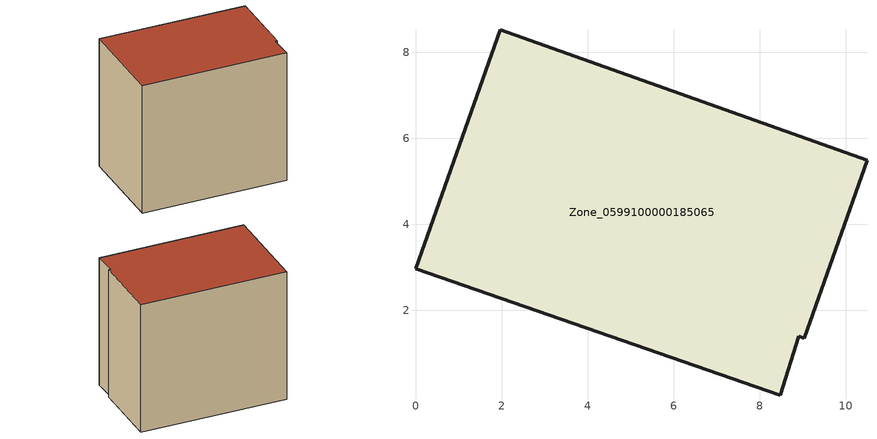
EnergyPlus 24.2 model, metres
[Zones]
Zone_0599100000185065
 floor ground (C_G): 8.91,1.39 8.48,0.03 0,2.97 1.97,8.52 10.5,5.49 9.04,1.35 z0.55
 wall outside (C_F): 10.5,5.49 1.97,8.52 0,2.97 8.48,0.03 8.91,1.39 9.04,1.35 10.5,5.49 z0.55:8.84
 roof outside (C_R): 9.04,1.35 10.5,5.49 1.97,8.52 0,2.97 8.48,0.03 8.91,1.39 z8.84
[BUILDING]
Pand.0599100000185065: North Axis=0; Terrain=City; Loads Convergence Tolerance Value=0.04; Temperature Convergence Tolerance Value=0.4; Solar Distribution=FullExterior; Maximum Number of Warmup Days=25; Minimum Number of Warmup Days=1
[Site:Location]
Rotterdam.The.Hague.AP_ZH_NLD Design_Conditions: Latitude=51.96; Longitude=4.45; Time Zone=1; Elevation=-4.5
[SITE:GROUNDTEMPERATURE:BUILDINGSURFACE]
18, 18, 18, 18, 18, 18, 18, 18, 18, 18, 18, 18
[MATERIAL] Thermal Absorptance=0.9; Solar Absorptance=0.7; Visible Absorptance=0.7
Name | Roughness | Thickness | Conductivity | Density | Specific Heat
G.TI.1965-1974 | MediumSmooth | 0.15 | 0.882353 | 540 | 1210
F.TI.1965-1974 | Rough | 0.3 | 0.697674 | 1920 | 840
R.TI.1965-1974 | MediumRough | 0.2 | 0.232558 | 1500 | 1000
[CONSTRUCTION]
C_G: G.TI.1965-1974
C_F: F.TI.1965-1974
C_R: R.TI.1965-1974
[ZONE]
Zone_0599100000185065: Type=1; Multiplier=1; Ceiling Height=Autocalculate; Volume=Autocalculate; Floor Area=autocalculate; Part of Total Floor Area=Yes
[ZONEINFILTRATION:DESIGNFLOWRATE]
Infil_Zone_0599100000185065: Zone or ZoneList or Space or SpaceList=Zone_0599100000185065; Schedule=AlwaysOn; Design Flow Rate Calculation Method=Flow/Area; Flow Rate per Floor Area=0.003; Constant Term Coefficient=1; Temperature Term Coefficient=0; Velocity Term Coefficient=0; Velocity Squared Term Coefficient=0
[HVACTEMPLATE:ZONE:IDEALLOADSAIRSYSTEM]
Zone_0599100000185065: Maximum Heating Supply Air Temperature=50; Minimum Cooling Supply Air Temperature=13; Maximum Heating Supply Air Humidity Ratio=0.0156; Minimum Cooling Supply Air Humidity Ratio=0.0077; Heating Limit=NoLimit; Cooling Limit=NoLimit; Dehumidification Control Type=ConstantSensibleHeatRatio; Cooling Sensible Heat Ratio=0.7; Dehumidification Setpoint=60; Humidification Control Type=None; Humidification Setpoint=30; Outdoor Air Method=None; Outdoor Air Flow Rate per Person=0.00944; Outdoor Air Flow Rate per Zone Floor Area=0; Outdoor Air Flow Rate per Zone=0; Demand Controlled Ventilation Type=None; Outdoor Air Economizer Type=NoEconomizer; Heat Recovery Type=None; Sensible Heat Recovery Effectiveness=0.7; Latent Heat Recovery Effectiveness=0.65
[ZONECONTROL:THERMOSTAT]
ThermostatControl_Zone_0599100000185065: Zone or ZoneList=Zone_0599100000185065; Control Type Schedule=DualSetpointControlType; Control 1=Thermostat_Zone_0599100000185065; Temperature Difference Between Cutout And Setpoint=0
[THERMOSTATSETPOINT:DUALSETPOINT]
Thermostat_Zone_0599100000185065: Heating Setpoint Temperature Schedule=HeatingSetpoint_Zone_0599100000185065; Cooling Setpoint Temperature Schedule=CoolingSetpoint_Zone_0599100000185065
[SCHEDULE:COMPACT]
HeatingSetpoint_Zone_0599100000185065: Through: 12/31, For: AllDays, Until: 24:00, 21
CoolingSetpoint_Zone_0599100000185065: Through: 12/31, For: AllDays, Until: 24:00, 24
DualSetpointControlType: Through: 12/31, For: AllDays, Until: 24:00, 4
AlwaysOn: Through: 12/31, For: AllDays, Until: 24:00, 1
